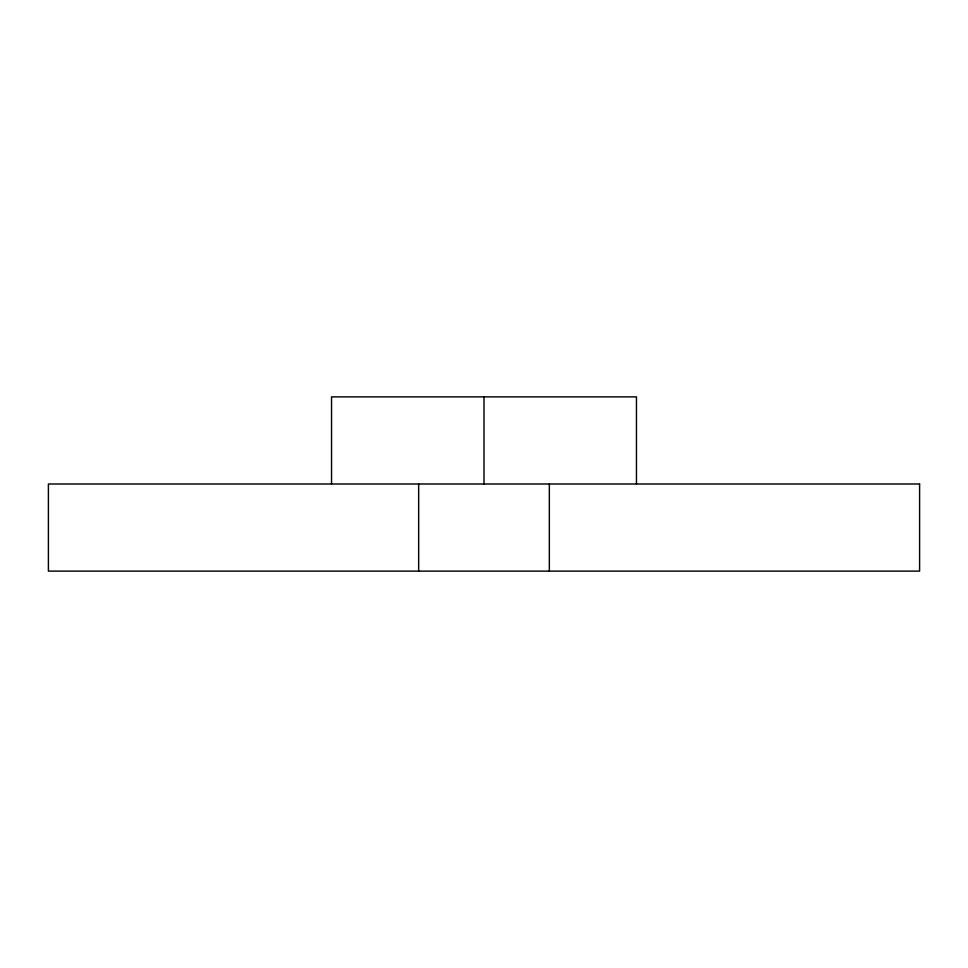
<?xml version="1.0" encoding="UTF-8"?>
<svg xmlns="http://www.w3.org/2000/svg" width="968" height="968" viewBox="0 0 968 968"><rect width="100%" height="100%" fill="white"/><g stroke="black" fill="none" stroke-linecap="round" stroke-linejoin="round"><path stroke-width="1.45" d="M636.46 484L636.46 396.88L331.54 396.88L331.54 484M549.34 484L549.34 571.12M484 396.88L484 484M418.66 484L418.66 571.12M919.6 484L48.4 484L48.4 571.12L919.6 571.12L919.6 484"/></g></svg>
